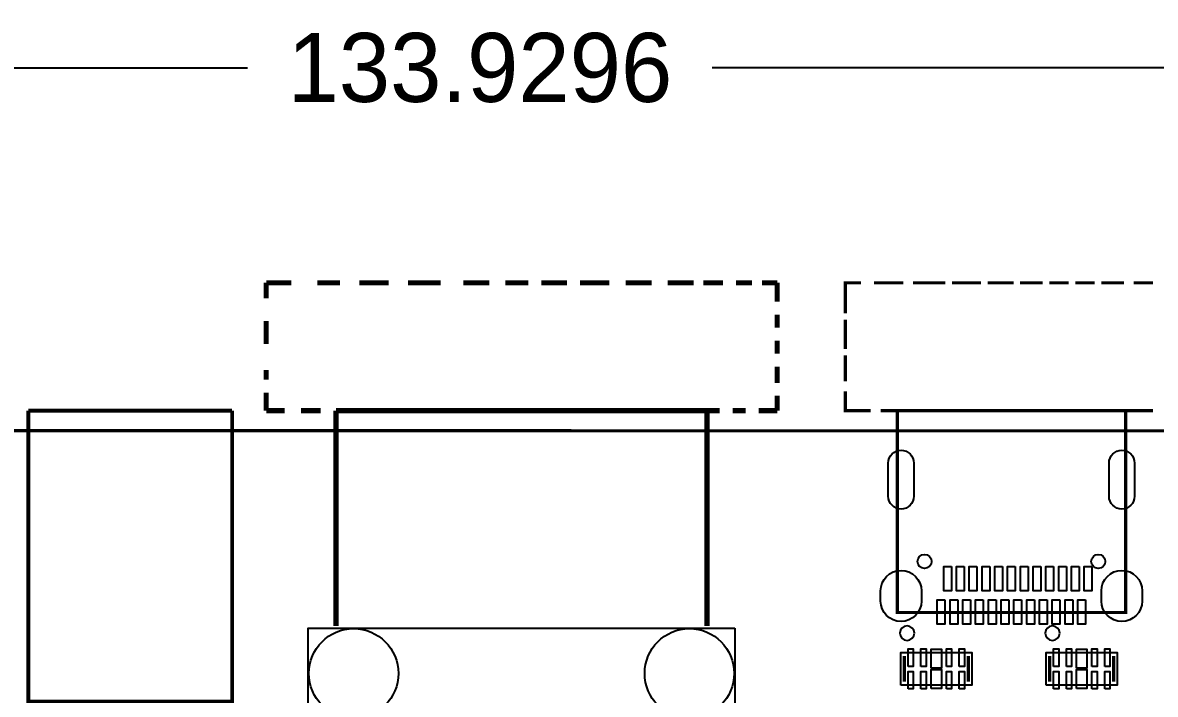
# Model space of a CAD drawing. Extents: x -22 to 154, y -114 to 23.
# Drawn here: x 49.07 to 93.4, y -2.81 to 23.47 of the extents above; entities that cross this region are included whole.
import ezdxf

# ---------------------------------------------------------------- set-up
doc = ezdxf.new("R2010")
doc.units = 0
doc.header["$MEASUREMENT"] = 0
doc.layers.get('0').update_dxf_attribs({"linetype": 'CONTINUOUS'})
doc.layers.get('Defpoints').update_dxf_attribs({"linetype": 'CONTINUOUS'})
for name, color, linetype in [('BG_OUTLINE', 254, 'CONTINUOUS'), ('PG_ASSEMBLY_TOP', 111, 'CONTINUOUS'), ('PG_SILKSCREEN_TOP', 7, 'CONTINUOUS'), ('PIN_TOP', 3, 'CONTINUOUS')]:
    doc.layers.add(name, color=color, linetype=linetype)
doc.dimstyles.get("Standard").update_dxf_attribs({"dimtxt": 2.7, "dimasz": 1.8, "dimexe": 0.18, "dimexo": 0.0625, "dimgap": 0.09, "dimtad": 0, "dimtih": 1, "dimtoh": 1, "dimdec": 4, "dimzin": 0, "dimdsep": 46, "dimtxsty": 'STANDARD', "dimcen": 0.09, "dimclrt": 2, "dimadec": 0, "dimazin": 0, "dimtfac": 1, "dimtdec": 4, "dimtofl": 0, "dimtmove": 0, "dimatfit": 3, "dimfxl": 1, "dimtolj": 1, "dimtzin": 0, "dimarcsym": 0})

# ---------------------------------------------------------------- blocks, each defined once
blk = doc.blocks.new('*D8')
at = {"color": 0, "linetype": 'Continuous', "lineweight": -2}
for p, q in [((0, 0.062), (0, 21.879)), ((133.93, 0.062), (133.93, 21.879)), ((1.8, 21.699), (57.875, 21.699)), ((132.13, 21.699), (76.055, 21.699))]:
    blk.add_line(p, q, dxfattribs=at)
at = {"color": 0, "linetype": 'Continuous'}
for points in [[(1.8, 21.999), (1.8, 21.399), (0, 21.699)], [(132.13, 21.999), (132.13, 21.399), (133.93, 21.699)]]:
    blk.add_solid(points, dxfattribs=at)
at = {"layer": 'Defpoints', "color": 0, "linetype": 'Continuous'}
for p in [(133.93, 21.699), (0, 0), (133.93, 0)]:
    blk.add_point(p, dxfattribs=at)
at = {"color": 2, "linetype": 'Continuous', "insert": (66.965, 21.699), "char_height": 2.7, "attachment_point": 5}
blk.add_mtext('\\A1;133.9296', dxfattribs=at)

msp = doc.modelspace()

# ---------------------------------------------------------------- linework, layer by layer
at = {"layer": 'BG_OUTLINE', "const_width": 0.127}
msp.add_lwpolyline([(-6.637782, 7.509764), (135.313928, 7.49427, -0.414174), (137.345674, 5.46227), (137.345674, -96.567752, -0.414214), (135.313674, -98.599752), (-6.638036, -98.599752, -0.414214), (-8.670036, -96.567752), (-8.670036, 5.477764, -0.414253), (-6.637782, 7.509764)], format="xyb", dxfattribs=at)
at = {"layer": 'PG_ASSEMBLY_TOP'}
for points in [[(76.938886, -0.215392), (76.938886, -9.445244), (60.249054, -9.445244), (60.249054, -0.215392)], [(83.439762, -2.4511), (83.439762, -1.17602), (86.214966, -1.17602), (86.214966, -2.4511)], [(89.129362, -2.4511), (89.129362, -1.17602), (91.904566, -1.17602), (91.904566, -2.4511)]]:
    msp.add_lwpolyline(points, close=True, dxfattribs=at)
at = {"layer": 'PG_SILKSCREEN_TOP'}
for points, const_width in [([(59.584844, 13.29055), (58.601864, 13.29055)], 0.199898), ([(58.601864, 13.29055), (58.601864, 12.67968)], 0.199898), ([(61.489844, 13.29055), (60.600844, 13.29055)], 0.199898), ([(63.394844, 13.29055), (62.251844, 13.29055)], 0.199898), ([(65.426844, 13.29055), (64.156844, 13.29055)], 0.199898), ([(67.331844, 13.29055), (66.315844, 13.29055)], 0.199898), ([(68.855844, 13.29055), (67.966844, 13.29055)], 0.199898), ([(70.379844, 13.29055), (69.363844, 13.29055)], 0.199898), ([(72.030844, 13.29055), (70.887844, 13.29055)], 0.199898), ([(73.681844, 13.29055), (72.665844, 13.29055)], 0.199898), ([(75.332844, 13.29055), (74.316844, 13.29055)], 0.199898), ([(76.475844, 13.29055), (75.713844, 13.29055)], 0.199898), ([(77.618844, 13.29055), (76.983844, 13.29055)], 0.199898), ([(78.602078, 13.29055), (77.999844, 13.29055)], 0.199898), ([(78.602078, 12.55268), (78.602078, 13.29055)], 0.199898), ([(81.267046, 12.098782), (81.267046, 13.289788), (81.880964, 13.289788)], 0.127), ([(82.388964, 13.289788), (83.531964, 13.289788)], 0.127), ([(83.912964, 13.289788), (85.182964, 13.289788)], 0.127), ([(85.436964, 13.289788), (86.579964, 13.289788)], 0.127), ([(86.833964, 13.289788), (87.849964, 13.289788)], 0.127), ([(88.103964, 13.289788), (88.992964, 13.289788)], 0.127), ([(89.246964, 13.289788), (90.008964, 13.289788)], 0.127), ([(90.262964, 13.289788), (91.024964, 13.289788)], 0.127), ([(91.278964, 13.289788), (92.167964, 13.289788)], 0.127), ([(92.548964, 13.289788), (93.310964, 13.289788)], 0.127), ([(78.602078, 11.53668), (78.602078, 12.04468)], 0.199898), ([(58.601864, 11.79068), (58.601864, 10.90168)], 0.199898), ([(81.267046, 10.701782), (81.267046, 11.844782)], 0.127), ([(78.602078, 10.52068), (78.602078, 11.02868)], 0.199898), ([(81.267046, 9.431782), (81.267046, 10.447782)], 0.127), ([(58.601864, 9.88568), (58.601864, 9.50468)], 0.199898), ([(78.602078, 9.37768), (78.602078, 10.01268)], 0.199898), ([(58.601864, 8.99668), (58.601864, 8.29056)], 0.199898), ([(78.602078, 8.29056), (78.602078, 8.86968)], 0.199898), ([(82.261964, 8.289798), (81.267046, 8.289798), (81.267046, 9.050782)], 0.127), ([(57.268364, 8.289798), (49.292764, 8.289798)], 0.150114), ([(58.601864, 8.29056), (59.330844, 8.29056)], 0.199898), ([(59.965844, 8.29056), (60.727844, 8.29056)], 0.199898), ([(61.333888, 8.289798), (61.333888, -0.140208)], 0.199898), ([(61.333888, 8.289798), (75.854052, 8.289798)], 0.199898), ([(75.840844, 8.29056), (76.348844, 8.29056)], 0.199898), ([(75.854052, 8.289798), (75.854052, -0.140208)], 0.199898), ([(76.856844, 8.29056), (77.364844, 8.29056)], 0.199898), ([(77.872844, 8.29056), (78.602078, 8.29056)], 0.199898), ([(93.310964, 8.289798), (82.642964, 8.289798)], 0.127), ([(92.237052, 0.38989), (83.297014, 0.38989), (83.297014, 8.289798), (92.237052, 8.289798), (92.237052, 0.38989)], 0.127), ([(83.57743, -1.313434), (83.57743, -2.313432)], 0.127), ([(86.077298, -1.313434), (86.077298, -2.313432)], 0.127), ([(89.26703, -1.313434), (89.26703, -2.313432)], 0.127), ([(91.766898, -1.313434), (91.766898, -2.313432)], 0.127)]:
    msp.add_lwpolyline(points, dxfattribs=dict(at, const_width=const_width))
msp.add_lwpolyline([(57.268364, 8.289798, 0.150114, 0.150114, 0), (57.268364, -1.565402, 0.1524, 0.1524, 0), (57.268364, -3.089402, 0.150114, 0.150114, 0), (49.292764, -3.089402, 0.1524, 0.1524, 0), (49.292764, -1.565402, 0.150114, 0.150114, 0), (49.292764, 8.289798, 0.150114, 0.150114, 0)], format="xyseb", dxfattribs=at)
for points in [[(83.968336, -0.41656, 1), (83.400392, -0.41656, 1)], [(89.657936, -0.41656, 1), (89.089992, -0.41656, 1)]]:
    msp.add_lwpolyline(points, format="xyb", close=True, dxfattribs=at)
at = {"layer": 'PIN_TOP'}
for points in [[(82.946875, 4.939792), (82.946875, 6.239764, -1), (83.946873, 6.239764), (83.946873, 4.939792, -1)], [(91.586939, 4.939792), (91.586939, 6.239764, -1), (92.586937, 6.239764), (92.586937, 4.939792, -1)], [(82.646901, 0.839851), (82.646901, 1.239901, -1), (84.246847, 1.239901), (84.246847, 0.839851, -1)], [(91.286965, 0.839851), (91.286965, 1.239901, -1), (92.886911, 1.239901), (92.886911, 0.839851, -1)]]:
    msp.add_lwpolyline(points, format="xyb", close=True, dxfattribs=at)
for points in [[(85.417025, 2.189734), (85.417025, 1.239774), (85.117051, 1.239774), (85.117051, 2.189734)], [(85.916897, 2.189734), (85.916897, 1.239774), (85.616923, 1.239774), (85.616923, 2.189734)], [(86.417023, 2.189734), (86.417023, 1.239774), (86.117049, 1.239774), (86.117049, 2.189734)], [(86.916895, 2.189734), (86.916895, 1.239774), (86.616921, 1.239774), (86.616921, 2.189734)], [(87.417021, 2.189734), (87.417021, 1.239774), (87.117047, 1.239774), (87.117047, 2.189734)], [(87.916893, 2.189734), (87.916893, 1.239774), (87.616919, 1.239774), (87.616919, 2.189734)], [(88.417019, 2.189734), (88.417019, 1.239774), (88.117045, 1.239774), (88.117045, 2.189734)], [(88.916891, 2.189734), (88.916891, 1.239774), (88.616917, 1.239774), (88.616917, 2.189734)], [(89.417017, 2.189734), (89.417017, 1.239774), (89.117043, 1.239774), (89.117043, 2.189734)], [(89.916889, 2.189734), (89.916889, 1.239774), (89.616915, 1.239774), (89.616915, 2.189734)], [(90.417015, 2.189734), (90.417015, 1.239774), (90.117041, 1.239774), (90.117041, 2.189734)], [(90.916887, 2.189734), (90.916887, 1.239774), (90.616913, 1.239774), (90.616913, 2.189734)], [(85.166835, 0.889762), (85.166835, -0.060198), (84.866861, -0.060198), (84.866861, 0.889762)], [(85.666961, 0.889762), (85.666961, -0.060198), (85.366987, -0.060198), (85.366987, 0.889762)], [(86.166833, 0.889762), (86.166833, -0.060198), (85.866859, -0.060198), (85.866859, 0.889762)], [(86.666959, 0.889762), (86.666959, -0.060198), (86.366985, -0.060198), (86.366985, 0.889762)], [(87.166831, 0.889762), (87.166831, -0.060198), (86.866857, -0.060198), (86.866857, 0.889762)], [(87.666957, 0.889762), (87.666957, -0.060198), (87.366983, -0.060198), (87.366983, 0.889762)], [(88.166829, 0.889762), (88.166829, -0.060198), (87.866855, -0.060198), (87.866855, 0.889762)], [(88.666955, 0.889762), (88.666955, -0.060198), (88.366981, -0.060198), (88.366981, 0.889762)], [(89.166827, 0.889762), (89.166827, -0.060198), (88.866853, -0.060198), (88.866853, 0.889762)], [(89.666953, 0.889762), (89.666953, -0.060198), (89.366979, -0.060198), (89.366979, 0.889762)], [(90.166825, 0.889762), (90.166825, -0.060198), (89.866851, -0.060198), (89.866851, 0.889762)], [(90.666951, 0.889762), (90.666951, -0.060198), (90.366977, -0.060198), (90.366977, 0.889762)], [(83.727036, -1.716532), (83.727036, -1.035812), (83.927696, -1.035812), (83.927696, -1.716532)], [(84.227162, -1.716532), (84.227162, -1.035812), (84.427822, -1.035812), (84.427822, -1.716532)], [(84.627974, -1.792986), (84.627974, -1.043686), (85.026754, -1.043686), (85.026754, -1.792986)], [(85.226906, -1.716532), (85.226906, -1.035812), (85.427566, -1.035812), (85.427566, -1.716532)], [(85.727032, -1.716532), (85.727032, -1.035812), (85.927692, -1.035812), (85.927692, -1.716532)], [(89.416636, -1.716532), (89.416636, -1.035812), (89.617296, -1.035812), (89.617296, -1.716532)], [(89.916762, -1.716532), (89.916762, -1.035812), (90.117422, -1.035812), (90.117422, -1.716532)], [(90.317574, -1.792986), (90.317574, -1.043686), (90.716354, -1.043686), (90.716354, -1.792986)], [(90.916506, -1.716532), (90.916506, -1.035812), (91.117166, -1.035812), (91.117166, -1.716532)], [(91.416632, -1.716532), (91.416632, -1.035812), (91.617292, -1.035812), (91.617292, -1.716532)], [(83.727036, -2.591308), (83.727036, -1.910588), (83.927696, -1.910588), (83.927696, -2.591308)], [(84.227162, -2.591308), (84.227162, -1.910588), (84.427822, -1.910588), (84.427822, -2.591308)], [(84.627974, -2.583434), (84.627974, -1.834134), (85.026754, -1.834134), (85.026754, -2.583434)], [(85.226906, -2.591308), (85.226906, -1.910588), (85.427566, -1.910588), (85.427566, -2.591308)], [(85.727032, -2.591308), (85.727032, -1.910588), (85.927692, -1.910588), (85.927692, -2.591308)], [(89.416636, -2.591308), (89.416636, -1.910588), (89.617296, -1.910588), (89.617296, -2.591308)], [(89.916762, -2.591308), (89.916762, -1.910588), (90.117422, -1.910588), (90.117422, -2.591308)], [(90.317574, -2.583434), (90.317574, -1.834134), (90.716354, -1.834134), (90.716354, -2.583434)], [(90.916506, -2.591308), (90.916506, -1.910588), (91.117166, -1.910588), (91.117166, -2.591308)], [(91.416632, -2.591308), (91.416632, -1.910588), (91.617292, -1.910588), (91.617292, -2.591308)]]:
    msp.add_lwpolyline(points, close=True, dxfattribs=at)
for centre, radius in [((84.366862, 2.389886), 0.274955), ((91.16695, 2.389886), 0.274955), ((62.024006, -1.990344), 1.75006), ((75.163934, -1.990344), 1.75006)]:
    msp.add_circle(centre, radius, dxfattribs=at)

# ---------------------------------------------------------------- dimensions: what is measured, and where the dimension line sits
at = {"linetype": 'Continuous'}
dim = msp.add_linear_dim(base=(133.929628, 21.698694), p1=(0, 0), p2=(133.929628, 0), dimstyle='Standard', dxfattribs=at)
dim.commit()
dim.dimension.update_dxf_attribs({"geometry": '*D8', "text_midpoint": (66.964814, 21.698694)})

doc.saveas('drawing.dxf')
